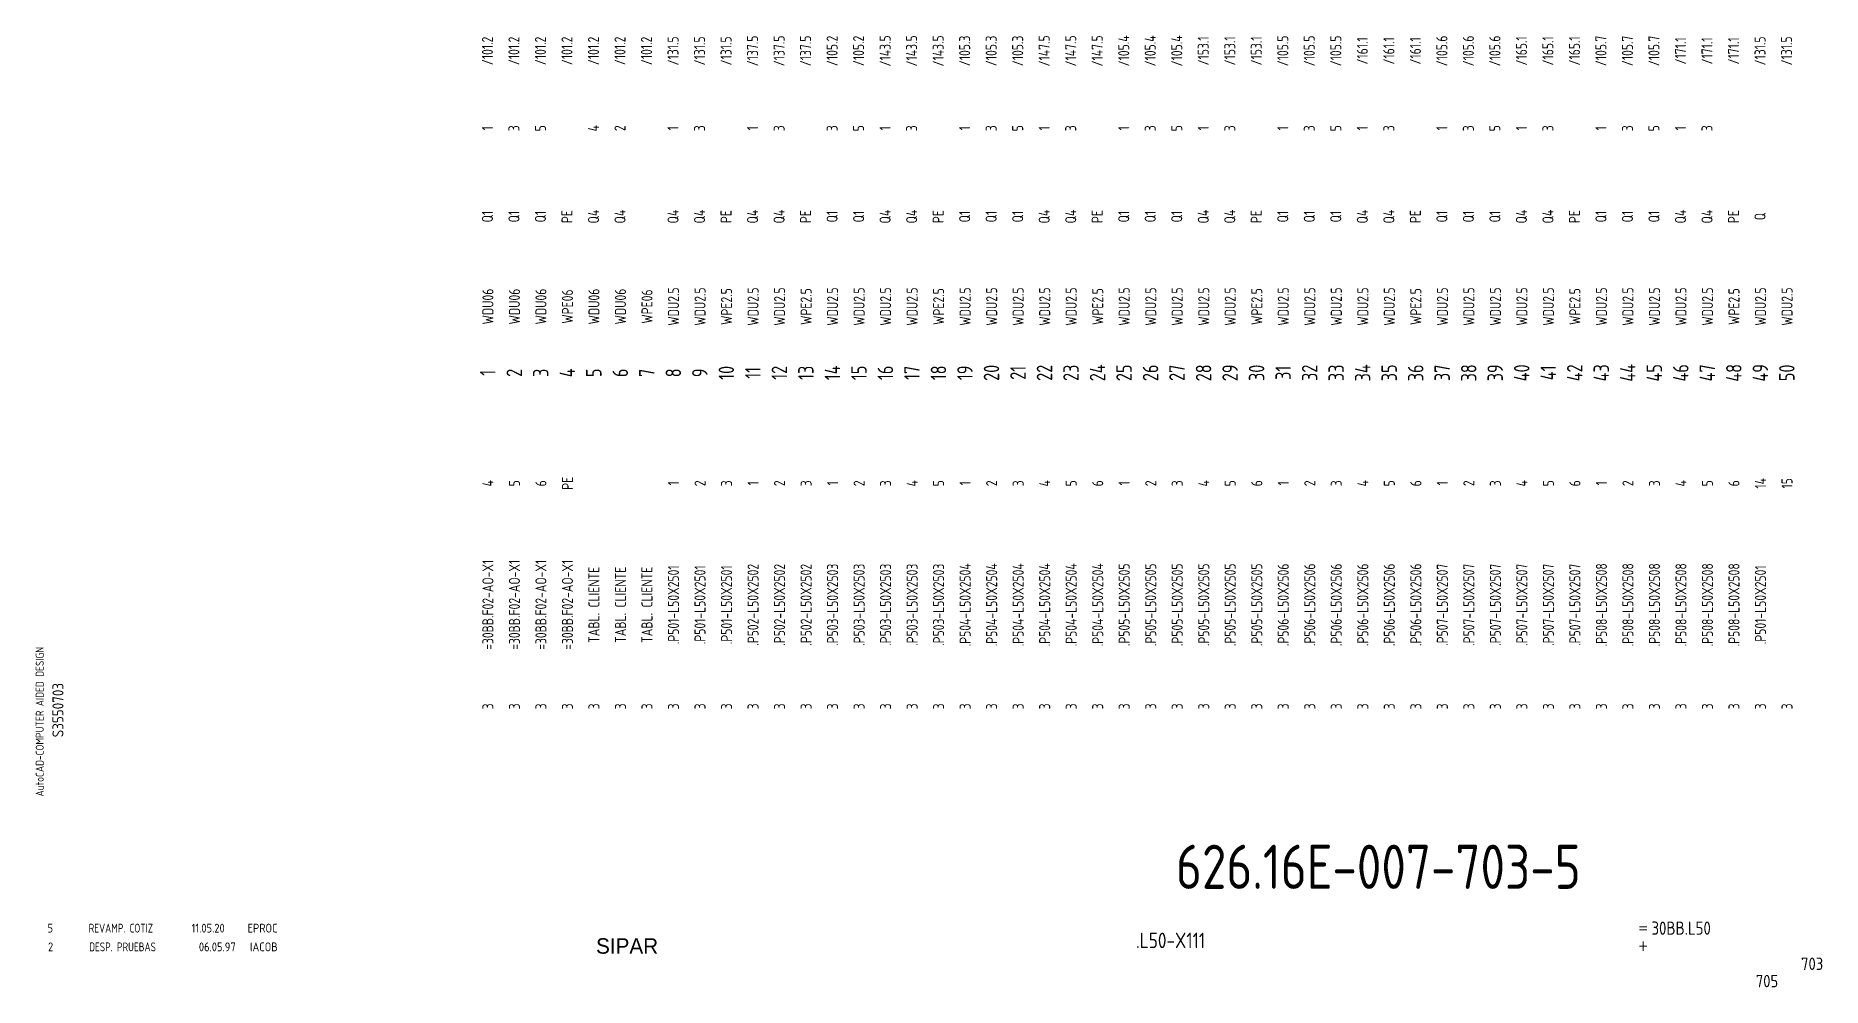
# Model space of a CAD drawing. Extents: x 10 to 414, y 6 to 221.
import ezdxf
from ezdxf.enums import TextEntityAlignment as Align

# ---------------------------------------------------------------- set-up
doc = ezdxf.new("R2010")
doc.units = 0
doc.header["$LTSCALE"] = 5
doc.header["$MEASUREMENT"] = 0
doc.layers.get('0').update_dxf_attribs({"linetype": 'CONTINUOUS'})
doc.layers.add('3', color=3, linetype='CONTINUOUS')
doc.layers.add('CART', color=7, linetype='CONTINUOUS')
doc.styles.add('DIN', font='DIN.shx', dxfattribs={"width": 0.85})
doc.styles.add('N', font='ROMANS', dxfattribs={"width": 0.85, "height": 3})
doc.styles.add('X', font='UNIV.SHX', dxfattribs={"height": 3.5})

# ---------------------------------------------------------------- blocks, each defined once
blk = doc.blocks.new('REV2')
at = {"color": 3, "style": 'DIN'}
for s, width, p in [('2', 0.9, (12.45, 13.79)), ('DESP. PRUEBAS', 0.8, (21.76, 13.79)), ('06.05.97', 0.9, (46.59, 13.79)), ('IACOB', 0.9, (58.16, 13.79))]:
    blk.add_text(s, height=2, dxfattribs=dict(at, width=width)).set_placement(p)

msp = doc.modelspace()

# ---------------------------------------------------------------- block references
at = {"linetype": 'Continuous'}
msp.add_blockref('REV2', (0, 0), dxfattribs=at)

# ---------------------------------------------------------------- texts
at = {"style": 'DIN', "width": 0.8}
for s, p in [('/101.2', (111.89, 217.58)), ('/101.2', (117.89, 217.58)), ('/101.2', (123.89, 217.58)), ('/101.2', (129.89, 217.58)), ('/101.2', (135.89, 217.58)), ('/101.2', (141.89, 217.58)), ('/101.2', (147.89, 217.58)), ('/131.5', (153.89, 217.58)), ('/131.5', (159.89, 217.58)), ('/131.5', (165.89, 217.58)), ('/137.5', (171.89, 217.58)), ('/137.5', (177.89, 217.58)), ('/137.5', (183.89, 217.58)), ('/105.2', (189.89, 217.58)), ('/105.2', (195.89, 217.58)), ('/143.5', (201.89, 217.58)), ('/143.5', (207.89, 217.58)), ('/143.5', (213.89, 217.58)), ('/105.3', (219.89, 217.58)), ('/105.3', (225.89, 217.58)), ('/105.3', (231.89, 217.58)), ('/147.5', (237.89, 217.58)), ('/147.5', (243.89, 217.58)), ('/147.5', (249.89, 217.58)), ('/105.4', (255.89, 217.58)), ('/105.4', (261.89, 217.58)), ('/105.4', (267.89, 217.58)), ('/153.1', (273.89, 217.58)), ('/153.1', (279.89, 217.58)), ('/153.1', (285.89, 217.58)), ('/105.5', (291.89, 217.58)), ('/105.5', (297.89, 217.58)), ('/105.5', (303.89, 217.58)), ('/161.1', (309.89, 217.58)), ('/161.1', (315.89, 217.58)), ('/161.1', (321.89, 217.58)), ('/105.6', (327.89, 217.58)), ('/105.6', (333.89, 217.58)), ('/105.6', (339.89, 217.58)), ('/165.1', (345.89, 217.58)), ('/165.1', (351.89, 217.58)), ('/165.1', (357.89, 217.58)), ('/105.7', (363.89, 217.58)), ('/105.7', (369.89, 217.58)), ('/105.7', (375.89, 217.58)), ('/171.1', (381.89, 217.58)), ('/171.1', (387.89, 217.58)), ('/171.1', (393.89, 217.58)), ('/131.5', (399.89, 217.58)), ('/131.5', (405.89, 217.58)), ('1', (111.89, 200.08)), ('3', (117.89, 200.08)), ('5', (123.89, 200.08)), ('4', (135.89, 200.08)), ('2', (141.89, 200.08)), ('1', (153.89, 200.08)), ('3', (159.89, 200.08)), ('1', (171.89, 200.08)), ('3', (177.89, 200.08)), ('3', (189.89, 200.08)), ('5', (195.89, 200.08)), ('1', (201.89, 200.08)), ('3', (207.89, 200.08)), ('1', (219.89, 200.08)), ('3', (225.89, 200.08)), ('5', (231.89, 200.08)), ('1', (237.89, 200.08)), ('3', (243.89, 200.08)), ('1', (255.89, 200.08)), ('3', (261.89, 200.08)), ('5', (267.89, 200.08)), ('1', (273.89, 200.08)), ('3', (279.89, 200.08)), ('1', (291.89, 200.08)), ('3', (297.89, 200.08)), ('5', (303.89, 200.08)), ('1', (309.89, 200.08)), ('3', (315.89, 200.08)), ('1', (327.89, 200.08)), ('3', (333.89, 200.08)), ('5', (339.89, 200.08)), ('1', (345.89, 200.08)), ('3', (351.89, 200.08)), ('1', (363.89, 200.08)), ('3', (369.89, 200.08)), ('5', (375.89, 200.08)), ('1', (381.89, 200.08)), ('3', (387.89, 200.08)), ('Q1', (111.89, 180.08)), ('Q1', (117.89, 180.08)), ('Q1', (123.89, 180.08)), ('PE', (129.89, 180.08)), ('Q4', (135.89, 180.08)), ('Q4', (141.89, 180.08)), ('Q4', (153.89, 180.08)), ('Q4', (159.89, 180.08)), ('PE', (165.89, 180.08)), ('Q4', (171.89, 180.08)), ('Q4', (177.89, 180.08)), ('PE', (183.89, 180.08)), ('Q1', (189.89, 180.08)), ('Q1', (195.89, 180.08)), ('Q4', (201.89, 180.08)), ('Q4', (207.89, 180.08)), ('PE', (213.89, 180.08)), ('Q1', (219.89, 180.08)), ('Q1', (225.89, 180.08)), ('Q1', (231.89, 180.08)), ('Q4', (237.89, 180.08)), ('Q4', (243.89, 180.08)), ('PE', (249.89, 180.08)), ('Q1', (255.89, 180.08)), ('Q1', (261.89, 180.08)), ('Q1', (267.89, 180.08)), ('Q4', (273.89, 180.08)), ('Q4', (279.89, 180.08)), ('PE', (285.89, 180.08)), ('Q1', (291.89, 180.08)), ('Q1', (297.89, 180.08)), ('Q1', (303.89, 180.08)), ('Q4', (309.89, 180.08)), ('Q4', (315.89, 180.08)), ('PE', (321.89, 180.08)), ('Q1', (327.89, 180.08)), ('Q1', (333.89, 180.08)), ('Q1', (339.89, 180.08)), ('Q4', (345.89, 180.08)), ('Q4', (351.89, 180.08)), ('PE', (357.89, 180.08)), ('Q1', (363.89, 180.08)), ('Q1', (369.89, 180.08)), ('Q1', (375.89, 180.08)), ('Q4', (381.89, 180.08)), ('Q4', (387.89, 180.08)), ('PE', (393.89, 180.08)), ('Q', (399.89, 180.08)), ('WDU06', (112, 159.72)), ('WDU06', (118, 159.72)), ('WDU06', (124, 159.72)), ('WPE06', (130, 159.72)), ('WDU06', (136, 159.72)), ('WDU06', (142, 159.72)), ('WPE06', (148, 159.72)), ('WDU2.5', (154, 159.72)), ('WDU2.5', (160, 159.72)), ('WPE2.5', (166, 159.72)), ('WDU2.5', (172, 159.72)), ('WDU2.5', (178, 159.72)), ('WPE2.5', (184, 159.72)), ('WDU2.5', (190, 159.72)), ('WDU2.5', (196, 159.72)), ('WDU2.5', (202, 159.72)), ('WDU2.5', (208, 159.72)), ('WPE2.5', (214, 159.72)), ('WDU2.5', (220, 159.72)), ('WDU2.5', (226, 159.72)), ('WDU2.5', (232, 159.72)), ('WDU2.5', (238, 159.72)), ('WDU2.5', (244, 159.72)), ('WPE2.5', (250, 159.72)), ('WDU2.5', (256, 159.72)), ('WDU2.5', (262, 159.72)), ('WDU2.5', (268, 159.72)), ('WDU2.5', (274, 159.72)), ('WDU2.5', (280, 159.72)), ('WPE2.5', (286, 159.72)), ('WDU2.5', (292, 159.72)), ('WDU2.5', (298, 159.72)), ('WDU2.5', (304, 159.72)), ('WDU2.5', (310, 159.72)), ('WDU2.5', (316, 159.72)), ('WPE2.5', (322, 159.72)), ('WDU2.5', (328, 159.72)), ('WDU2.5', (334, 159.72)), ('WDU2.5', (340, 159.72)), ('WDU2.5', (346, 159.72)), ('WDU2.5', (352, 159.72)), ('WPE2.5', (358, 159.72)), ('WDU2.5', (364, 159.72)), ('WDU2.5', (370, 159.72)), ('WDU2.5', (376, 159.72)), ('WDU2.5', (382, 159.72)), ('WDU2.5', (388, 159.72)), ('WPE2.5', (394, 159.72)), ('WDU2.5', (400, 159.72)), ('WDU2.5', (406, 159.72)), ('4', (112, 119.72)), ('5', (118, 119.72)), ('6', (124, 119.72)), ('PE', (130, 119.72)), ('1', (154, 119.72)), ('2', (160, 119.72)), ('3', (166, 119.72)), ('1', (172, 119.72)), ('2', (178, 119.72)), ('3', (184, 119.72)), ('1', (190, 119.72)), ('2', (196, 119.72)), ('3', (202, 119.72)), ('4', (208, 119.72)), ('5', (214, 119.72)), ('1', (220, 119.72)), ('2', (226, 119.72)), ('3', (232, 119.72)), ('4', (238, 119.72)), ('5', (244, 119.72)), ('6', (250, 119.72)), ('1', (256, 119.72)), ('2', (262, 119.72)), ('3', (268, 119.72)), ('4', (274, 119.72)), ('5', (280, 119.72)), ('6', (286, 119.72)), ('1', (292, 119.72)), ('2', (298, 119.72)), ('3', (304, 119.72)), ('4', (310, 119.72)), ('5', (316, 119.72)), ('6', (322, 119.72)), ('1', (328, 119.72)), ('2', (334, 119.72)), ('3', (340, 119.72)), ('4', (346, 119.72)), ('5', (352, 119.72)), ('6', (358, 119.72)), ('1', (364, 119.72)), ('2', (370, 119.72)), ('3', (376, 119.72)), ('4', (382, 119.72)), ('5', (388, 119.72)), ('6', (394, 119.72)), ('14', (400, 119.72)), ('15', (406, 119.72)), ('=30BB.F02-AO-X1', (112, 92.22)), ('=30BB.F02-AO-X1', (118, 92.22)), ('=30BB.F02-AO-X1', (124, 92.22)), ('=30BB.F02-AO-X1', (130, 92.22)), ('.P502-L50X2502', (172, 92.22)), ('.P502-L50X2502', (178, 92.22)), ('.P502-L50X2502', (184, 92.22)), ('.P503-L50X2503', (190, 92.22)), ('.P503-L50X2503', (196, 92.22)), ('.P503-L50X2503', (202, 92.22)), ('.P503-L50X2503', (208, 92.22)), ('.P503-L50X2503', (214, 92.22)), ('.P504-L50X2504', (220, 92.22)), ('.P504-L50X2504', (226, 92.22)), ('.P504-L50X2504', (232, 92.22)), ('.P504-L50X2504', (238, 92.22)), ('.P504-L50X2504', (244, 92.22)), ('.P504-L50X2504', (250, 92.22)), ('.P505-L50X2505', (256, 92.22)), ('.P505-L50X2505', (262, 92.22)), ('.P505-L50X2505', (268, 92.22)), ('.P505-L50X2505', (274, 92.22)), ('.P505-L50X2505', (280, 92.22)), ('.P505-L50X2505', (286, 92.22)), ('.P506-L50X2506', (292, 92.22)), ('.P506-L50X2506', (298, 92.22)), ('.P506-L50X2506', (304, 92.22)), ('.P506-L50X2506', (310, 92.22)), ('.P506-L50X2506', (316, 92.22)), ('.P506-L50X2506', (322, 92.22)), ('.P507-L50X2507', (328, 92.22)), ('.P507-L50X2507', (334, 92.22)), ('.P507-L50X2507', (340, 92.22)), ('.P507-L50X2507', (346, 92.22)), ('.P507-L50X2507', (352, 92.22)), ('.P507-L50X2507', (358, 92.22)), ('.P508-L50X2508', (364, 92.22)), ('.P508-L50X2508', (370, 92.22)), ('.P508-L50X2508', (376, 92.22)), ('.P508-L50X2508', (382, 92.22)), ('.P508-L50X2508', (388, 92.22)), ('.P508-L50X2508', (394, 92.22)), ('TABL. CLIENTE', (136, 92.22)), ('TABL. CLIENTE', (142, 92.22)), ('TABL. CLIENTE', (148, 92.22)), ('.P501-L50X2501', (154, 92.22)), ('.P501-L50X2501', (160, 92.22)), ('.P501-L50X2501', (166, 92.22)), ('.P501-L50X2501', (400, 92.22)), ('3', (112, 69.22)), ('3', (118, 69.22)), ('3', (124, 69.22)), ('3', (130, 69.22)), ('3', (136, 69.22)), ('3', (142, 69.22)), ('3', (148, 69.22)), ('3', (154, 69.22)), ('3', (160, 69.22)), ('3', (166, 69.22)), ('3', (172, 69.22)), ('3', (178, 69.22)), ('3', (184, 69.22)), ('3', (190, 69.22)), ('3', (196, 69.22)), ('3', (202, 69.22)), ('3', (208, 69.22)), ('3', (214, 69.22)), ('3', (220, 69.22)), ('3', (226, 69.22)), ('3', (232, 69.22)), ('3', (238, 69.22)), ('3', (244, 69.22)), ('3', (250, 69.22)), ('3', (256, 69.22)), ('3', (262, 69.22)), ('3', (268, 69.22)), ('3', (274, 69.22)), ('3', (280, 69.22)), ('3', (286, 69.22)), ('3', (292, 69.22)), ('3', (298, 69.22)), ('3', (304, 69.22)), ('3', (310, 69.22)), ('3', (316, 69.22)), ('3', (322, 69.22)), ('3', (328, 69.22)), ('3', (334, 69.22)), ('3', (340, 69.22)), ('3', (346, 69.22)), ('3', (352, 69.22)), ('3', (358, 69.22)), ('3', (364, 69.22)), ('3', (370, 69.22)), ('3', (376, 69.22)), ('3', (382, 69.22)), ('3', (388, 69.22)), ('3', (394, 69.22)), ('3', (400, 69.22)), ('3', (406, 69.22))]:
    msp.add_text(s, height=2.5, rotation=90, dxfattribs=at).set_placement(p, align=Align.MIDDLE)
at = {"color": 6, "style": 'DIN', "width": 0.8}
for s, p in [('4', (129.96, 144.72)), ('10', (165.96, 144.72)), ('11', (171.96, 144.72)), ('12', (177.96, 144.72)), ('13', (183.96, 144.72)), ('14', (189.96, 144.72)), ('15', (195.96, 144.72)), ('16', (201.96, 144.72)), ('17', (207.96, 144.72)), ('18', (213.96, 144.72)), ('19', (219.96, 144.72)), ('20', (225.96, 144.72)), ('21', (231.96, 144.72)), ('22', (237.96, 144.72)), ('23', (243.96, 144.72)), ('24', (249.96, 144.72)), ('25', (255.96, 144.72)), ('26', (261.96, 144.72)), ('27', (267.96, 144.72)), ('28', (273.96, 144.72)), ('29', (279.96, 144.72)), ('30', (285.96, 144.72)), ('31', (291.96, 144.72)), ('32', (297.96, 144.72)), ('33', (303.96, 144.72)), ('34', (309.96, 144.72)), ('35', (315.96, 144.72)), ('36', (321.96, 144.72)), ('37', (327.96, 144.72)), ('38', (333.96, 144.72)), ('39', (339.96, 144.72)), ('40', (345.96, 144.72)), ('41', (351.96, 144.72)), ('42', (357.96, 144.72)), ('43', (363.96, 144.72)), ('44', (369.96, 144.72)), ('45', (375.96, 144.72)), ('46', (381.96, 144.72)), ('47', (387.96, 144.72)), ('48', (393.96, 144.72)), ('49', (399.96, 144.72)), ('50', (405.96, 144.72)), ('1', (111.96, 144.72)), ('2', (117.96, 144.72)), ('3', (123.96, 144.72)), ('5', (135.96, 144.72)), ('6', (141.96, 144.72)), ('7', (147.96, 144.72)), ('8', (153.96, 144.72)), ('9', (159.96, 144.72))]:
    msp.add_text(s, height=3.5, rotation=90, dxfattribs=at).set_placement(p, align=Align.MIDDLE)
at = {"color": 3, "style": 'DIN'}
for s, width, p in [('5', 0.9, (12.34, 18.03)), ('REVAMP. COTIZ', 0.8, (21.65, 18.03)), ('11.05.20', 0.9, (44.93, 18.03)), ('EPROC', 0.9, (57.61, 18.03))]:
    msp.add_text(s, height=2, dxfattribs=dict(at, width=width)).set_placement(p)
at = {"color": 2, "insert": (267.71, 37.92), "char_height": 10, "width": 111.0411, "attachment_point": 1, "style": 'DIN'}
msp.add_mtext('626.16E-007-703-5', dxfattribs=at)
at = {"layer": '3', "color": 2, "style": 'DIN', "width": 0.85}
msp.add_text('.L50-X111', height=3.5, dxfattribs=at).set_placement((266.5, 14.51), align=Align.CENTER)
at = {"layer": 'CART', "color": 1, "style": 'DIN', "width": 0.9}
msp.add_text('AutoCAD-COMPUTER AIDED DESIGN', height=1.8, rotation=90, dxfattribs=at).set_placement((11.47, 48.84))
at = {"layer": 'CART', "color": 3, "style": 'N', "width": 0.85}
for s, p in [('=', (372.24, 17.91)), ('+', (372.24, 13.87))]:
    msp.add_text(s, height=2.5, dxfattribs=at).set_placement(p)
at = {"layer": 'CART', "color": 3, "style": 'DIN', "width": 0.9, "flags": 1}
msp.add_attdef('S3550703', text='', height=2.5, rotation=90, dxfattribs=at).set_placement((15.95, 68.38), align=Align.CENTER)
at = {"layer": 'CART', "color": 3, "style": 'DIN', "width": 0.85}
msp.add_attdef('30BB.L50', text='', height=3, dxfattribs=at).set_placement((375.33, 16.63), align=Align.BOTTOM_LEFT)
at = {"layer": 'CART', "color": 6, "style": 'X', "flags": 1}
msp.add_attdef('SIPAR', text='', height=3.5, dxfattribs=at).set_placement((143.5, 15), align=Align.MIDDLE)
at = {"layer": 'CART', "color": 2, "style": 'DIN', "width": 0.9, "flags": 1}
msp.add_attdef('703', text='', height=2.8, dxfattribs=at).set_placement((414.2, 9.56), align=Align.RIGHT)
at = {"layer": 'CART', "color": 7, "style": 'DIN', "width": 0.9, "flags": 1}
msp.add_attdef('705', (398.93, 5.65), '', height=2.8, dxfattribs=at)

doc.saveas('drawing.dxf')
